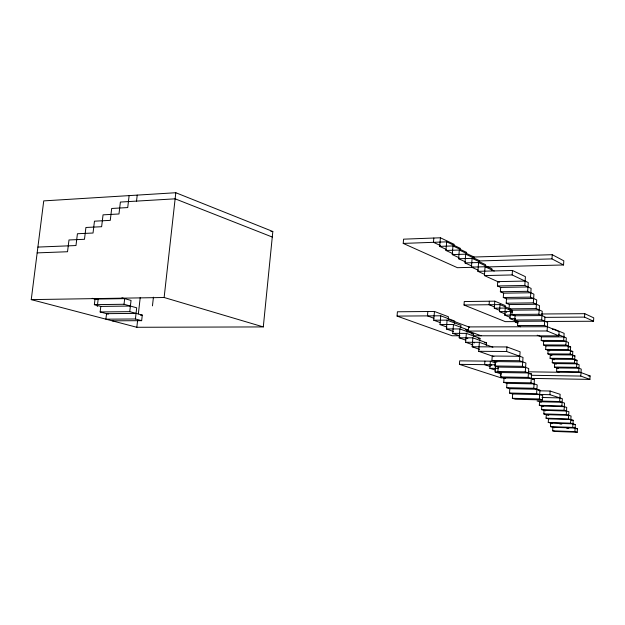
<?xml version="1.0" encoding="UTF-8"?>
<svg xmlns="http://www.w3.org/2000/svg" width="625" height="625" viewBox="0 0 625 625"><rect width="100%" height="100%" fill="white"/><g stroke="black" fill="none" stroke-linecap="round" stroke-linejoin="round"><path stroke-width="0.94" d="M495.664 362.977L490.375 361.172L459.68 360.844L459.414 364.359L501.211 377.891L589.898 379.398L590.117 375.953L578.703 371.711L556.586 371.398L556.82 367.93L578.93 368.219M544.961 321.469L593.539 321.25L593.75 317.852L584.766 313.672L541.266 313.992M575.102 428.07L552.875 427.289L552.641 430.805L555.047 431.453L577.219 432.273L577.445 428.734L572.742 427.406L573.195 420.297L568.438 418.891L568.898 411.742L564.07 410.273L541.578 409.625L541.82 406.062L564.305 406.672M589.898 379.398L580.797 376.062L581.242 369.086L576.594 367.336L577.047 360.32L572.344 358.5L572.797 351.445L568.039 349.547L545.656 349.414L545.898 345.891L543.43 344.93L543.672 341.398L541.188 340.414L541.43 336.883L537.219 335.188M577.219 432.273L574.875 431.617L575.328 424.531L570.594 423.164L571.055 416.031L566.266 414.594L543.82 413.914L544.055 410.359L566.492 411.008M578.703 371.711L579.148 364.719L574.477 362.93L574.93 355.898L570.195 354.031L547.867 353.867L548.109 350.359L570.43 350.5M593.539 321.25L584.547 317.109L584.766 313.672M473.367 335.781L558.844 335.852L559.117 331.648L544.383 325.453L517.539 325.531L517.844 321.289L514.734 320.016L515.039 315.758L511.906 314.445L512.211 310.18L509.055 308.844L509.359 304.555L506.18 303.188L506.492 298.891L503.281 297.492L503.594 293.18L500.359 291.75L500.68 287.422L497.422 285.961L497.742 281.625L525.117 281.078M486.281 266.953L563.547 264.961L563.82 260.828L552.258 254.695L474.062 257.023L473.938 258.656M564.07 410.273L564.547 403.086L559.656 401.531L560.133 394.305L550.148 391.039L539.68 390.812M568.039 349.547L568.5 342.453L563.672 340.477L564.141 333.344L554.289 329.195L552.398 329.195M566.266 414.594L566.727 407.43L561.875 405.914L562.344 398.711L549.906 394.703L539.43 394.461M570.195 354.031L570.656 346.961L565.859 345.023L566.328 337.914L558.531 334.672M506.641 387.703L509.82 388.695L509.508 393.023L536.602 393.641L542.711 395.578L542.422 399.922L539.375 398.969L539.969 390.258L533.805 388.266L506.641 387.703L506.953 383.359L503.742 382.336L504.055 377.977M544.383 325.453L544.969 316.883L538.898 314.25L511.906 314.445M543.469 406.555L539.32 405.305L539.562 401.734L562.109 402.312M558.844 335.852L547.094 330.984L547.672 322.445L541.648 319.875L514.734 320.016M563.547 264.961L551.977 258.898L552.258 254.695M570.828 419.594L548.492 418.875L546.047 418.18L546.281 414.633L568.664 415.32M554.094 359.805L550.07 358.289L550.305 354.789L572.57 354.969M549.906 394.703L550.148 391.039M552.305 423.547L548.258 422.414L548.492 418.875M556.25 364.172L552.258 362.688L552.492 359.203L574.703 359.414M554.477 427.727L550.461 426.625L550.695 423.094L572.969 423.844M558.398 368.508L554.43 367.055L554.664 363.578L576.82 363.828M533.805 388.266L534.406 379.492L528.148 377.383L528.758 368.547L522.398 366.328L494.914 365.984L495.234 361.578L522.711 361.875M538.898 314.25L539.492 305.625L533.328 302.875L533.93 294.188L527.672 291.312L500.359 291.75M536.602 393.641L537.195 384.898L530.984 382.844L531.594 374.039L525.281 371.875L497.883 371.477L498.203 367.094L494.914 365.984M541.648 319.875L542.242 311.273L536.125 308.586L536.727 299.93L530.508 297.117L503.281 297.492M517.859 323.195L515.289 322.148L515.484 319.484M542.422 399.922L515.492 399.242L512.359 398.305L512.672 393.992L509.508 393.023M525.281 371.875L525.906 363.016L519.484 360.727L520.117 351.805L506.953 346.953L472.164 346.773L472.844 337.828L459.195 337.805L459.883 328.93L446.391 328.953L447.086 320.141L433.742 320.211L434.453 311.461L397.422 311.781L397.055 316.094L452.086 335.766L459.828 335.766M530.508 297.117L531.117 288.406L524.805 285.461L525.422 276.688L512.469 270.492L477.906 271.328L478.57 262.531L465.008 262.906L465.688 254.18L452.281 254.594L452.961 245.93L439.703 246.383L440.398 237.781L403.578 239.164L403.219 243.406L457.43 267.695L473.773 267.273M522.398 366.328L523.023 357.438L506.625 351.492L478.711 351.297L479.383 342.32L465.656 342.273L466.344 333.367L452.773 333.367L453.469 324.523L440.047 324.57L440.75 315.789L397.055 316.094M527.672 291.312L528.281 282.57L512.148 274.953L484.414 275.578L485.078 266.75L471.438 267.102L472.109 258.344L458.625 258.742L459.305 250.039L445.969 250.477L446.664 241.844L403.219 243.406M505.133 307.328L505.258 305.594L494.812 301.156L464.273 301.539L464 305.008L505.297 321.648L515.906 321.602M500.344 375.594L500.609 372.008L495.086 371.93L495.539 365.688M509.922 317.258L504.742 315.125L505.25 308.07L494.297 308.172L494.812 301.156M505.656 378.5L500.82 376.93L501.141 372.555L497.883 371.477M506.625 351.492L506.953 346.953M512.148 274.953L512.469 270.492M510.289 310.742L510.414 309.008M516.016 321.094L510 318.625L510.516 311.547L499.508 311.641L500.023 304.602L464 305.008M484.906 361.117L484.641 364.664L490.086 366.484M489.367 301.227L489.109 304.727L494.484 306.969M486.242 345.414L486.438 342.781L472.844 337.828M491.82 270.516L491.953 268.789L478.57 262.531M495.148 370.047L489.852 368.289L490.375 361.172M496.883 362.148L491.922 360.445L492.25 356.031L519.805 356.266M473.43 336.625L473.625 334.008L459.883 328.93M479.078 262.258L479.211 260.547L465.688 254.18M479.812 341.008L480.008 338.383L466.344 333.367M485.43 266.375L485.562 264.656L472.109 258.344M460.773 327.945L460.969 325.344L447.086 320.141M466.492 254.102L466.625 252.398L452.961 245.93M467.078 332.273L467.281 329.664L453.469 324.523M472.766 258.172L472.898 256.461M448.266 319.367L448.469 316.789L434.453 311.461M454.063 246.047L454.195 244.352L440.398 237.781M454.5 323.641L454.703 321.055L440.75 315.789M460.258 250.062L460.391 248.367L446.664 241.844M427.836 311.516L427.484 315.883L433.844 318.242M433.82 238.023L433.469 242.313L440.516 245.602M263.297 326.922L272.828 231.484L175.812 192.727L43.734 200.891L31.25 299.617L136.828 327.281L263.297 326.922L164.133 297.5L31.25 299.617M164.133 297.5L175.812 192.727M152.453 305.875L153.43 297.172M112.219 320.828L141.656 320.664L142.289 315.102L129.75 311.656L131.039 300.438L121.922 297.836M141.656 320.664L135.414 318.977L136.695 307.812L124.023 304.266L94.352 304.656L95.016 299.094L124.68 298.625L124.023 304.266M136.828 327.281L137.594 320.547M138.367 313.82L140.234 297.469M129.125 195.617L127.727 207.57L111.688 208.469L110.273 220.367L94.461 221.18L93.031 233.023L77.422 233.742L75.984 245.539L37.898 247.078M136.523 201.109L137.219 195.117M108.344 314.141L100.148 311.953L100.805 306.414L94.352 304.656M97.289 306.555L98.211 298.805M270.883 231.57L272.828 231.484M37.164 252.883L67.531 251.734L68.984 239.969L84.484 239.297L85.914 227.477L101.633 226.719L103.047 214.844L118.977 213.984L120.383 202.062L175.133 198.828L272.273 237.039M479.539 260.938L551.977 258.898M497.422 285.961L524.805 285.461M500.68 287.422L527.977 286.938M503.594 293.18L530.812 292.758M506.492 298.891L533.633 298.531M100.805 306.414L130.398 306.047M506.18 303.188L533.328 302.875M509.359 304.555L536.422 304.258M100.148 311.953L129.75 311.656M509.055 308.844L536.125 308.586M136.055 313.391L106.539 313.656L105.891 319.172L135.414 318.977M512.211 310.18L539.195 309.938M140.391 315.117L142.289 315.102M504.742 315.125L513.953 315.062M515.039 315.758L541.945 315.57M544.898 317.359L584.547 317.109M510 318.625L515.547 318.594M517.844 321.289L544.672 321.164M515.289 322.148L518.078 322.133M547.383 326.711L468.703 326.914L468.383 331.062L547.094 330.984M465.383 329.672L467.281 329.664M471.719 334.008L473.625 334.008M541.43 336.883L563.906 336.906M478.094 338.383L480.008 338.383M541.188 340.414L563.672 340.477M543.672 341.398L566.094 341.469M484.508 342.773L486.438 342.781M543.43 344.93L565.859 345.023M545.898 345.891L568.266 346M568.719 346.953L570.656 346.961M570.867 351.43L572.797 351.445M573 355.883L574.93 355.898M550.07 358.289L572.344 358.5M575.117 360.305L577.047 360.32M491.922 360.445L519.484 360.727M552.258 362.688L574.477 362.93M459.414 364.359L495.609 364.797M554.43 367.055L576.594 367.336M498.203 367.094L525.594 367.445M489.852 368.289L498.109 368.398M528.547 371.812L581.016 372.57M501.141 372.555L528.453 372.961M529.648 374.016L531.594 374.039M588.164 375.922L590.117 375.953M531.227 375.281L580.797 376.062M500.82 376.93L528.148 377.383M532.469 379.453L534.406 379.492M503.742 382.336L530.984 382.844M506.953 383.359L534.109 383.875M509.82 388.695L536.898 389.266M538.039 390.219L539.969 390.258M512.672 393.992L539.672 394.609M542 397.484L559.891 397.922M512.359 398.305L539.375 398.969M559.656 401.531L537.047 400.961L541.227 402.242M539.32 405.305L561.875 405.914M546.047 418.18L568.438 418.891M571.266 420.234L573.195 420.297M548.258 422.414L570.594 423.164M559.875 424.008L561.805 424.07M573.398 424.461L575.328 424.531M550.461 426.625L572.742 427.406M566.844 428.359L568.773 428.43M575.516 428.664L577.445 428.734M552.641 430.805L574.875 431.617M92.219 298.32L96.852 299.602M543.82 413.914L548.734 415.344M541.578 409.625L545.703 410.844M495.086 371.93L501.234 373.953M490.117 364.727L491.875 365.32M478.711 351.297L493.906 356.609M472.164 346.773L479.43 349.328M465.656 342.273L472.961 344.867M459.195 337.805L465.617 340.109M556.586 371.398L558.961 372.258M472.508 342.297L474.32 342.945M479.383 342.32L492.898 347.211M466 337.82L467.828 338.477M452.773 333.367L459.695 335.859M446.391 328.953L453.344 331.484M440.047 324.57L447.039 327.125M433.742 320.211L439.891 322.477M466.563 330.391L481.102 335.789M448.719 319.391L469.609 327.258M547.867 353.867L551.914 355.406M545.656 349.414L549.727 350.984M517.539 325.531L520.625 326.781M499.508 311.641L505.578 314.156M494.297 308.172L499.523 310.344M505 311.594L506.727 312.312M510.516 311.547L512.227 312.273M509.953 309.914L512.641 311.047M505.25 308.07L512.148 310.977M500.023 304.602L509.547 308.641M484.414 275.578L499.367 282.359M471.438 267.102L478.172 270.188M477.906 271.328L484.602 274.375M465.008 262.906L471.781 266.016M458.625 258.742L465.438 261.875M452.281 254.594L459.125 257.758M439.703 246.383L446.617 249.602M445.969 250.477L452.852 253.664M485.078 266.75L494.219 271.016M459.305 250.039L474.273 257.125"/></g></svg>
